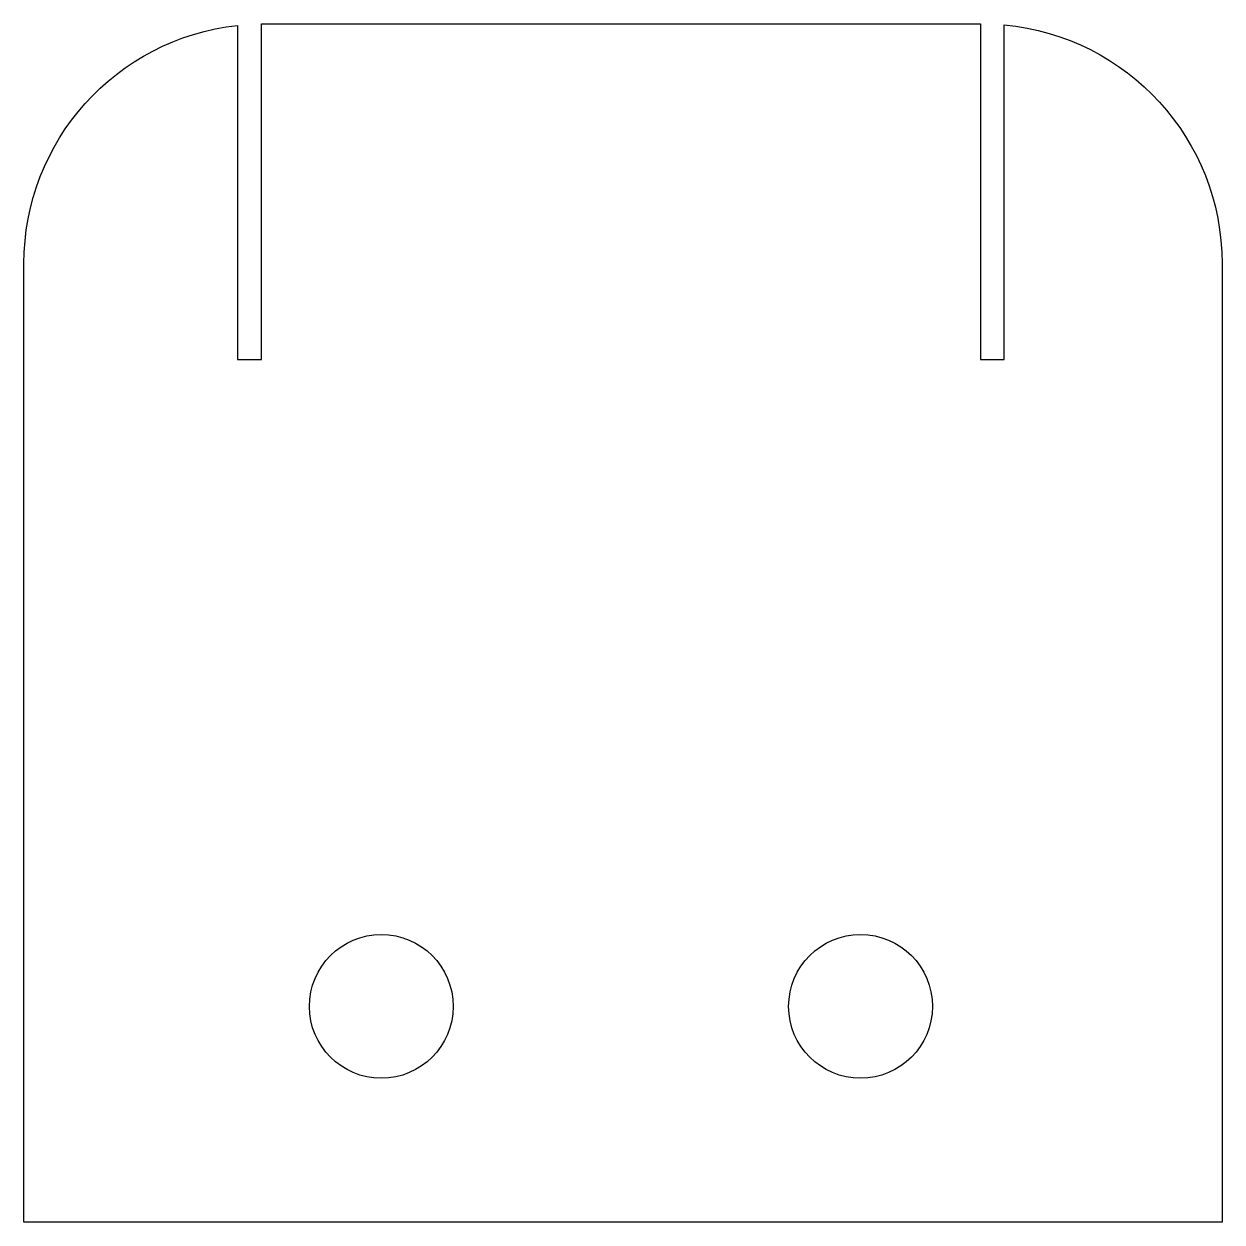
# Model space of a CAD drawing. Header units: millimetres. Extents: x -282.5 to -257.5, y -11.5 to 13.5.
import ezdxf

# ---------------------------------------------------------------- set-up
doc = ezdxf.new("R2010")
doc.units = ezdxf.units.MM
doc.layers.get('0').update_dxf_attribs({"linetype": 'CONTINUOUS'})

msp = doc.modelspace()

# ---------------------------------------------------------------- linework, layer by layer
msp.add_lwpolyline([(-278, 13.47), (-278, 6.5), (-277.5, 6.5), (-277.5, 13.5, -0.002172), (-277.457, 13.5), (-262.5, 13.5), (-262.5, 6.5), (-262, 6.5), (-262, 13.479, -0.387678), (-257.457, 8.5), (-257.457, -11.5), (-282.457, -11.5), (-282.457, 8.5, -0.382664)], format="xyb", close=True)
for centre in [(-275, -7), (-265, -7)]:
    msp.add_circle(centre, 1.5)

doc.saveas('drawing.dxf')
